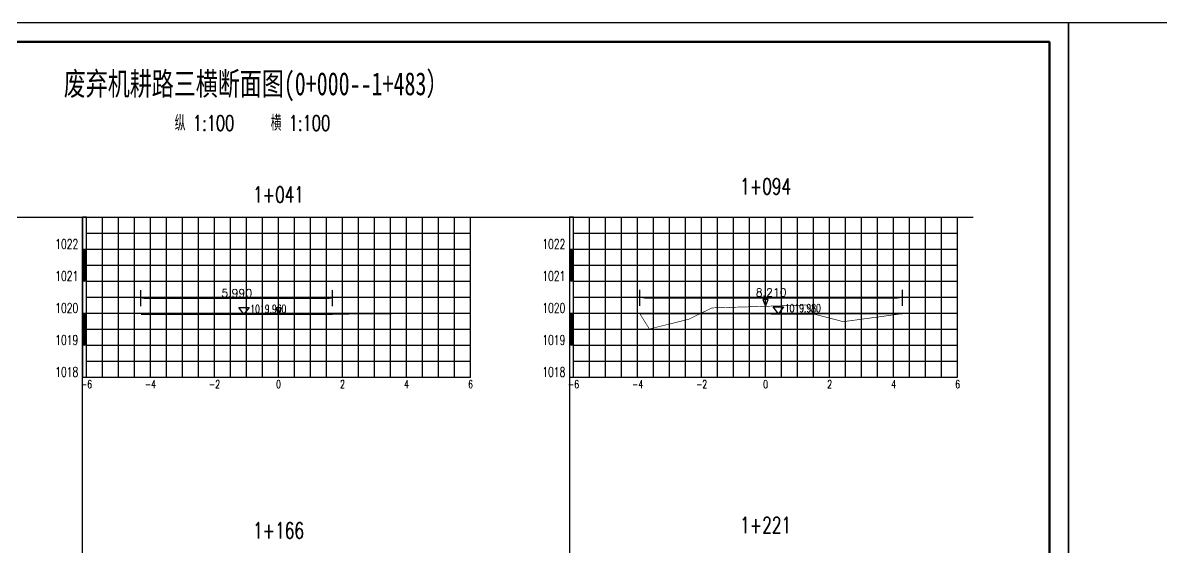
# Model space of a CAD drawing. Extents: x 695776 to 1250176, y 4443437 to 9025597.
# Drawn here: x 915101 to 950670, y 4557695 to 4574090 of the extents above; entities that cross this region are included whole.
import ezdxf
from ezdxf.enums import TextEntityAlignment as Align

# ---------------------------------------------------------------- set-up
doc = ezdxf.new("R2010")
doc.units = 0
doc.header["$LTSCALE"] = 0.5
doc.header["$PDSIZE"] = 0.2
doc.linetypes.add('ACAD_ISO07W100', pattern=[3.5, 0.5, -3])
doc.linetypes.add('CENTER2', pattern=[28.575, 19.05, -3.175, 3.175, -3.175])
doc.layers.get('0').update_dxf_attribs({"linetype": 'CONTINUOUS'})
doc.layers.get('Defpoints').update_dxf_attribs({"linetype": 'CONTINUOUS'})
for name, color, linetype in [('KEDU', 7, 'CONTINUOUS'), ('MIGE', 4, 'ACAD_ISO07W100'), ('MIGE1', 11, 'CONTINUOUS'), ('SANJIAO', 212, 'CONTINUOUS'), ('SHEJI', 1, 'CONTINUOUS'), ('YUANSHI', 2, 'CONTINUOUS'), ('YUANSHI1', 73, 'CONTINUOUS'), ('ZHOUXIAN', 20, 'CENTER2'), ('图框', 7, 'CONTINUOUS'), ('辅助线', 3, 'CONTINUOUS')]:
    doc.layers.add(name, color=color, linetype=linetype)
doc.styles.get("Standard").update_dxf_attribs({"font": 'rs.shx', "bigfont": 'hztxt.shx'})
doc.styles.add('仿宋', font='仿宋_GB2312.ttf', dxfattribs={"width": 0.7})
doc.dimstyles.get("Standard").update_dxf_attribs({"dimtxt": 0.18, "dimasz": 0.18, "dimexe": 0.18, "dimexo": 0.0625, "dimgap": 0.09, "dimtad": 0, "dimtih": 1, "dimtoh": 1, "dimdec": 4, "dimzin": 0, "dimdsep": 46, "dimtxsty": 'Standard', "dimcen": 0.09, "dimadec": 0, "dimazin": 0, "dimtfac": 1, "dimtdec": 4, "dimtofl": 0, "dimtmove": 0, "dimatfit": 3, "dimfxl": 0, "dimtolj": 1, "dimtzin": 0, "dimarcsym": 0})

# ---------------------------------------------------------------- blocks, each defined once
blk = doc.blocks.new('zhunghao')
blk.add_lwpolyline([(0, 0), (0.33, 0.86), (-0.33, 0.86), (0, 0)])
blk = doc.blocks.new('ele_sym08')
blk.add_line((0, 0), (5.6, 0))
blk.add_lwpolyline([(0.9, 0), (0.25, 0.86), (1.55, 0.86), (0.9, 0)])
at = {"width": 0.7}
blk.add_attdef('ELEVAT', (1.7, 0.18), '', height=1, dxfattribs=at)
blk = doc.blocks.new('*D678')
at = {"color": 0, "lineweight": -2}
for p, q in [((918791, 4565226), (918791, 4565726)), ((924781, 4565226), (924781, 4565726)), ((918954, 4565476), (924619, 4565476))]:
    blk.add_line(p, q, dxfattribs=at)
at = {"color": 0}
for points in [[(918954, 4565503), (918954, 4565449), (918791, 4565476)], [(924619, 4565503), (924619, 4565449), (924781, 4565476)]]:
    blk.add_solid(points, dxfattribs=at)
at = {"layer": 'Defpoints', "color": 0}
for p in [(924781, 4565476), (918791, 4564976), (924781, 4564976)]:
    blk.add_point(p, dxfattribs=at)
at = {"color": 0, "insert": (921786, 4565639), "char_height": 250, "attachment_point": 5}
blk.add_mtext('\\A1;5.990', dxfattribs=at)
blk = doc.blocks.new('bc1_100')
blk.add_lwpolyline([(0.064, 1), (-0.063, 1), (-0.063, 0), (0.064, 0)], close=True)
at = {"width": 0.7}
blk.add_attdef('BC', text='', height=0.3, dxfattribs=at).set_placement((-0.193, 0.007), align=Align.RIGHT)
blk = doc.blocks.new('bc0_100')
for p, q in [((-0.063, 1), (-0.063, 0)), ((0.063, 0), (0.063, 1))]:
    blk.add_line(p, q)
at = {"const_width": 0.126}
blk.add_lwpolyline([(0, 1), (0, 0)], dxfattribs=at)
at = {"width": 0.7}
blk.add_attdef('BC', text='', height=0.3, dxfattribs=at).set_placement((-0.193, 0.007), align=Align.RIGHT)
blk = doc.blocks.new('*D679')
at = {"color": 0, "lineweight": -2}
for p, q in [((934379, 4565246), (934379, 4565746)), ((942589, 4565246), (942589, 4565746)), ((934542, 4565496), (942427, 4565496))]:
    blk.add_line(p, q, dxfattribs=at)
at = {"color": 0}
for points in [[(934542, 4565523), (934542, 4565469), (934379, 4565496)], [(942427, 4565523), (942427, 4565469), (942589, 4565496)]]:
    blk.add_solid(points, dxfattribs=at)
at = {"layer": 'Defpoints', "color": 0}
for p in [(942589, 4565496), (934379, 4564996), (942589, 4564996)]:
    blk.add_point(p, dxfattribs=at)
at = {"color": 0, "insert": (938484, 4565659), "char_height": 250, "attachment_point": 5}
blk.add_mtext('\\A1;8.210', dxfattribs=at)

msp = doc.modelspace()

# ---------------------------------------------------------------- linework, layer by layer
at = {"layer": 'MIGE', "linetype": 'Continuous'}
for p, q in [((917591.4095, 4563016.1388), (917591.4095, 4568016.1388)), ((918591.4095, 4563016.1388), (918591.4095, 4568016.1388)), ((919591.4095, 4563016.1388), (919591.4095, 4568016.1388)), ((920591.4095, 4563016.1388), (920591.4095, 4568016.1388)), ((921591.4095, 4563016.1388), (921591.4095, 4568016.1388)), ((922591.4095, 4563016.1388), (922591.4095, 4568016.1388)), ((923591.4095, 4563016.1388), (923591.4095, 4568016.1388)), ((924591.4095, 4563016.1388), (924591.4095, 4568016.1388)), ((925591.4095, 4563016.1388), (925591.4095, 4568016.1388)), ((926591.4095, 4563016.1388), (926591.4095, 4568016.1388)), ((927591.4095, 4563016.1388), (927591.4095, 4568016.1388)), ((928591.4095, 4563016.1388), (928591.4095, 4568016.1388)), ((932809.4598, 4563016.1388), (932809.4598, 4568016.1388)), ((933809.4598, 4563016.1388), (933809.4598, 4568016.1388)), ((934809.4598, 4563016.1388), (934809.4598, 4568016.1388)), ((935809.4598, 4563016.1388), (935809.4598, 4568016.1388)), ((936809.4598, 4563016.1388), (936809.4598, 4568016.1388)), ((937809.4598, 4563016.1388), (937809.4598, 4568016.1388)), ((938809.4598, 4563016.1388), (938809.4598, 4568016.1388)), ((939809.4598, 4563016.1388), (939809.4598, 4568016.1388)), ((940809.4598, 4563016.1388), (940809.4598, 4568016.1388)), ((941809.4598, 4563016.1388), (941809.4598, 4568016.1388)), ((942809.4598, 4563016.1388), (942809.4598, 4568016.1388)), ((943809.4598, 4563016.1388), (943809.4598, 4568016.1388)), ((917091.4095, 4567516.1388), (929091.4095, 4567516.1388)), ((932309.4598, 4567516.1388), (944309.4598, 4567516.1388)), ((917091.4095, 4566516.1388), (929091.4095, 4566516.1388)), ((932309.4598, 4566516.1388), (944309.4598, 4566516.1388)), ((917091.4095, 4565516.1388), (929091.4095, 4565516.1388)), ((932309.4598, 4565516.1388), (944309.4598, 4565516.1388)), ((917091.4095, 4564516.1388), (929091.4095, 4564516.1388)), ((932309.4598, 4564516.1388), (944309.4598, 4564516.1388)), ((917091.4095, 4563516.1388), (929091.4095, 4563516.1388)), ((932309.4598, 4563516.1388), (944309.4598, 4563516.1388))]:
    msp.add_line(p, q, dxfattribs=at)
at = {"layer": 'MIGE1'}
for p, q in [((917091.4095, 4568016.1388), (929091.4095, 4568016.1388)), ((917091.4095, 4563016.1388), (917091.4095, 4568016.1388)), ((918091.4095, 4563016.1388), (918091.4095, 4568016.1388)), ((919091.4095, 4563016.1388), (919091.4095, 4568016.1388)), ((920091.4095, 4563016.1388), (920091.4095, 4568016.1388)), ((921091.4095, 4563016.1388), (921091.4095, 4568016.1388)), ((922091.4095, 4563016.1388), (922091.4095, 4568016.1388)), ((923091.4095, 4563016.1388), (923091.4095, 4568016.1388)), ((924091.4095, 4563016.1388), (924091.4095, 4568016.1388)), ((925091.4095, 4563016.1388), (925091.4095, 4568016.1388)), ((926091.4095, 4563016.1388), (926091.4095, 4568016.1388)), ((927091.4095, 4563016.1388), (927091.4095, 4568016.1388)), ((928091.4095, 4563016.1388), (928091.4095, 4568016.1388)), ((929091.4095, 4563016.1388), (929091.4095, 4568016.1388)), ((932309.4598, 4568016.1388), (944309.4598, 4568016.1388)), ((932309.4598, 4563016.1388), (932309.4598, 4568016.1388)), ((933309.4598, 4563016.1388), (933309.4598, 4568016.1388)), ((934309.4598, 4563016.1388), (934309.4598, 4568016.1388)), ((935309.4598, 4563016.1388), (935309.4598, 4568016.1388)), ((936309.4598, 4563016.1388), (936309.4598, 4568016.1388)), ((937309.4598, 4563016.1388), (937309.4598, 4568016.1388)), ((938309.4598, 4563016.1388), (938309.4598, 4568016.1388)), ((939309.4598, 4563016.1388), (939309.4598, 4568016.1388)), ((940309.4598, 4563016.1388), (940309.4598, 4568016.1388)), ((941309.4598, 4563016.1388), (941309.4598, 4568016.1388)), ((942309.4598, 4563016.1388), (942309.4598, 4568016.1388)), ((943309.4598, 4563016.1388), (943309.4598, 4568016.1388)), ((944309.4598, 4563016.1388), (944309.4598, 4568016.1388)), ((917091.4095, 4567016.1388), (929091.4095, 4567016.1388)), ((932309.4598, 4567016.1388), (944309.4598, 4567016.1388)), ((917091.4095, 4566016.1388), (929091.4095, 4566016.1388)), ((932309.4598, 4566016.1388), (944309.4598, 4566016.1388)), ((917091.4095, 4565016.1388), (929091.4095, 4565016.1388)), ((932309.4598, 4565016.1388), (944309.4598, 4565016.1388)), ((917091.4095, 4564016.1388), (929091.4095, 4564016.1388)), ((932309.4598, 4564016.1388), (944309.4598, 4564016.1388)), ((917091.4095, 4563016.1388), (929091.4095, 4563016.1388)), ((932309.4598, 4563016.1388), (944309.4598, 4563016.1388))]:
    msp.add_line(p, q, dxfattribs=at)
at = {"layer": 'SHEJI', "const_width": 50}
for points in [[(918791.4095, 4564976.1388), (922486.4095, 4564976.1388), (923091.4095, 4564976.1388), (923554.7429, 4564976.1388), (924781.4095, 4564976.1388)], [(934379.4598, 4564996.1388), (936264.317, 4564996.1388), (938309.4598, 4564996.1388), (939801.6027, 4564996.1388), (942589.4598, 4564996.1388)]]:
    msp.add_lwpolyline(points, dxfattribs=at)
at = {"layer": 'YUANSHI', "const_width": 20}
for points in [[(936264.317, 4564996.1388), (936629.4598, 4565176.1388), (938309.4598, 4565226.1388), (939589.4598, 4565266.1388), (939801.6027, 4564996.1388)], [(918791.4095, 4564976.1388), (921971.4095, 4564986.1388), (922486.4095, 4564976.1388)], [(923554.7429, 4564976.1388), (924481.4095, 4564996.1388), (924781.4095, 4564976.1388)], [(924781.4095, 4564976.1388), (927351.4095, 4564996.1388)]]:
    msp.add_lwpolyline(points, dxfattribs=at)
at = {"layer": 'YUANSHI1', "const_width": 20}
for points in [[(922486.4095, 4564976.1388), (923001.4095, 4564966.1388), (923091.4095, 4564966.1388), (923554.7429, 4564976.1388)], [(934379.4598, 4564996.1388), (934679.4598, 4564516.1388), (935919.4598, 4564826.1388), (936264.317, 4564996.1388)], [(939801.6027, 4564996.1388), (939809.4598, 4564986.1388), (940739.4598, 4564746.1388), (942589.4598, 4564996.1388)]]:
    msp.add_lwpolyline(points, dxfattribs=at)
at = {"layer": 'ZHOUXIAN'}
for p, q in [((938309.4598, 4564016.1388), (938309.4598, 4565766.1388)), ((923091.4095, 4564466.1388), (923091.4095, 4565496.1388))]:
    msp.add_line(p, q, dxfattribs=at)
at = {"layer": '图框', "linetype": 'Continuous', "lineweight": -2, "flags": 128}
for points in [[(897376.0377, 4574089.6039), (897376.0377, 4538449.6039), (947776.0377, 4538449.6039), (947776.0377, 4574089.6039), (897376.0377, 4574089.6039)], [(947776.0295, 4574089.599), (947776.0295, 4538449.599), (998176.0295, 4538449.599), (998176.0295, 4574089.599), (947776.0295, 4574089.599)]]:
    msp.add_lwpolyline(points, dxfattribs=at)
at = {"layer": '图框', "linetype": 'Continuous', "lineweight": 60, "flags": 128}
msp.add_lwpolyline([(900376.0377, 4573489.6039), (947176.0377, 4573489.6039), (947176.0377, 4539049.6039), (900376.0377, 4539049.6039), (900376.0377, 4573489.6039)], dxfattribs=at)
at = {"layer": '辅助线'}
for points in [[(901924.7435, 4568016.1388), (944790.2567, 4568016.1388)], [(916965.214, 4547633.5904), (916965.214, 4568016.1388)], [(932183.2643, 4568016.1388), (932183.2643, 4547338.7403)]]:
    msp.add_lwpolyline(points, dxfattribs=at)

# ---------------------------------------------------------------- block references
at = {"xscale": 250, "yscale": 250, "zscale": 250}
for p, values in [((921786.4095, 4564976.1388), {'ELEVAT': '1019.960'}), ((938484.4598, 4564996.1388), {'ELEVAT': '1019.980'})]:
    msp.add_blockref('ele_sym08', p, dxfattribs=at).add_auto_attribs(values)
at = {"layer": 'KEDU', "xscale": 1000, "yscale": 1000, "zscale": 1000}
for name, p, values in [('bc1_100', (917028.1615, 4567016.1388), {'BC': '1022'}), ('bc1_100', (932246.2118, 4567016.1388), {'BC': '1022'}), ('bc0_100', (917028.1615, 4566016.1388), {'BC': '1021'}), ('bc0_100', (932246.2118, 4566016.1388), {'BC': '1021'}), ('bc1_100', (917028.1615, 4565016.1388), {'BC': '1020'}), ('bc1_100', (932246.2118, 4565016.1388), {'BC': '1020'}), ('bc0_100', (917028.1615, 4564016.1388), {'BC': '1019'}), ('bc0_100', (932246.2118, 4564016.1388), {'BC': '1019'}), ('bc1_100', (917028.1615, 4563016.1388), {'BC': '1018'}), ('bc1_100', (932246.2118, 4563016.1388), {'BC': '1018'})]:
    msp.add_blockref(name, p, dxfattribs=at).add_auto_attribs(values)
at = {"layer": 'SANJIAO', "xscale": 250, "yscale": 250, "zscale": 250}
for p in [(938309.4598, 4565226.1388), (923091.4095, 4564966.1388)]:
    msp.add_blockref('zhunghao', p, dxfattribs=at)

# ---------------------------------------------------------------- texts
at = {"width": 0.7}
for s, p in [('1+094', (938309.4598, 4568726.1388)), ('1+041', (923091.4095, 4568466.1388)), ('1+221', (938309.4598, 4558139.8741)), ('1+166', (923091.4095, 4557969.8741))]:
    msp.add_text(s, height=500, dxfattribs=at).set_placement(p, align=Align.CENTER)
at = {"layer": 'KEDU', "width": 0.7}
for s, p in [('-6', (917091.4095, 4562666.1388)), ('-4', (919091.4095, 4562666.1388)), ('-2', (921091.4095, 4562666.1388)), ('0', (923091.4095, 4562666.1388)), ('0', (923091.4095, 4562666.1388)), ('2', (925091.4095, 4562666.1388)), ('4', (927091.4095, 4562666.1388)), ('6', (929091.4095, 4562666.1388)), ('-6', (932309.4598, 4562666.1388)), ('-4', (934309.4598, 4562666.1388)), ('-2', (936309.4598, 4562666.1388)), ('0', (938309.4598, 4562666.1388)), ('0', (938309.4598, 4562666.1388)), ('2', (940309.4598, 4562666.1388)), ('4', (942309.4598, 4562666.1388)), ('6', (944309.4598, 4562666.1388))]:
    msp.add_text(s, height=250, dxfattribs=at).set_placement(p, align=Align.CENTER)
at = {"layer": '图框', "style": '仿宋', "width": 0.7}
msp.add_text('废弃机耕路三横断面图(0+000--1+483）', height=720, dxfattribs=at).set_placement((922391.0103, 4571823.8297), align=Align.CENTER)
at = {"layer": '图框', "width": 0.7}
for p in [(922277.7017, 4570714.6638), (922277.7043, 4570714.6642)]:
    msp.add_text('纵 1:100    横 1:100', height=480, dxfattribs=at).set_placement(p, align=Align.CENTER)

# ---------------------------------------------------------------- dimensions: what is measured, and where the dimension line sits
for base, p1, p2, picture, middle in [((924781.4095, 4565476.1388), (918791.4095, 4564976.1388), (924781.4095, 4564976.1388), '*D678', (921786.4095, 4565638.6388)), ((942589.4598, 4565496.1388), (934379.4598, 4564996.1388), (942589.4598, 4564996.1388), '*D679', (938484.4598, 4565658.6388))]:
    dim = msp.add_linear_dim(base=base, p1=p1, p2=p2, dimstyle='Standard', override={"dimtxt": 250, "dimasz": 162.5, "dimexe": 250, "dimexo": 250, "dimgap": 37.5, "dimtad": 1, "dimtih": 0, "dimtoh": 0, "dimdec": 3, "dimlfac": 0.001})
    dim.commit()
    dim.dimension.update_dxf_attribs({"geometry": picture, "text_midpoint": middle})

doc.saveas('drawing.dxf')
